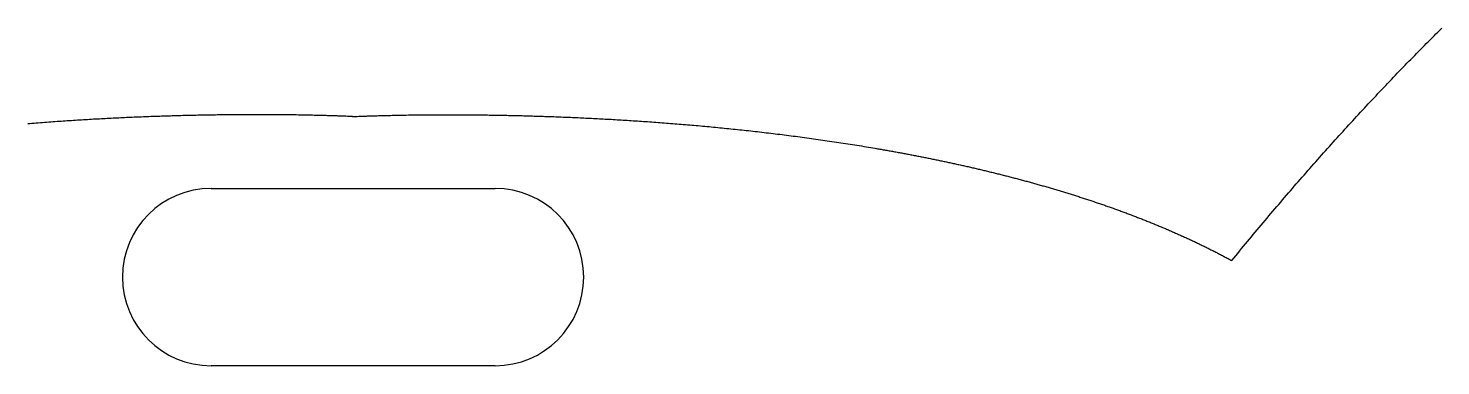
# Model space of a CAD drawing. Header units: millimetres. Extents: x 79 to 221, y -141 to -59.
# Drawn here: x 140.84 to 180.65, y -80 to -70.49 of the extents above; entities that cross this region are included whole.
import ezdxf

# ---------------------------------------------------------------- set-up
doc = ezdxf.new("R2010")
doc.units = ezdxf.units.MM
doc.layers.add('Edge.Cuts', color=254, linetype='CONTINUOUS', true_color=0xd0d2cd)

msp = doc.modelspace()

# ---------------------------------------------------------------- linework, layer by layer
at = {"layer": 'Edge.Cuts', "linetype": 'CONTINUOUS'}
for p, q in [((180.29912, -70.865455), (180.353458, -70.810858)), ((180.353458, -70.810858), (180.407784, -70.756387)), ((180.407784, -70.756387), (180.462098, -70.702041)), ((180.462098, -70.702041), (180.5164, -70.647819)), ((180.5164, -70.647819), (180.570689, -70.593723)), ((180.570689, -70.593723), (180.624967, -70.539752)), ((180.624967, -70.539752), (180.679232, -70.485906)), ((179.864, -71.306741), (179.91843, -71.251141)), ((179.91843, -71.251141), (179.972848, -71.195667)), ((179.972848, -71.195667), (180.027256, -71.140318)), ((180.027256, -71.140318), (180.081652, -71.085094)), ((180.081652, -71.085094), (180.136036, -71.029996)), ((180.136036, -71.029996), (180.190409, -70.975024)), ((180.190409, -70.975024), (180.244771, -70.920176)), ((180.244771, -70.920176), (180.29912, -70.865455)), ((179.482682, -71.699467), (179.537189, -71.642986)), ((179.537189, -71.642986), (179.591684, -71.58663)), ((179.591684, -71.58663), (179.646169, -71.530401)), ((179.646169, -71.530401), (179.700643, -71.474297)), ((179.700643, -71.474297), (179.755106, -71.418319)), ((179.755106, -71.418319), (179.809558, -71.362467)), ((179.809558, -71.362467), (179.864, -71.306741)), ((179.100846, -72.098375), (179.155425, -72.041009)), ((179.155425, -72.041009), (179.209994, -71.98377)), ((179.209994, -71.98377), (179.264552, -71.926656)), ((179.264552, -71.926656), (179.3191, -71.86967)), ((179.3191, -71.86967), (179.373638, -71.812809)), ((179.373638, -71.812809), (179.428165, -71.756075)), ((179.428165, -71.756075), (179.482682, -71.699467)), ((178.718519, -72.503486), (178.773166, -72.445232)), ((178.773166, -72.445232), (178.827804, -72.387106)), ((178.827804, -72.387106), (178.882432, -72.329106)), ((178.882432, -72.329106), (178.93705, -72.271233)), ((178.93705, -72.271233), (178.991659, -72.213487)), ((178.991659, -72.213487), (179.046257, -72.155868)), ((179.046257, -72.155868), (179.100846, -72.098375)), ((178.390438, -72.855677), (178.445141, -72.796661)), ((178.445141, -72.796661), (178.499835, -72.737771)), ((178.499835, -72.737771), (178.55452, -72.679009)), ((178.55452, -72.679009), (178.609196, -72.620374)), ((178.609196, -72.620374), (178.663862, -72.561867)), ((178.663862, -72.561867), (178.718519, -72.503486)), ((140.890304, -73.176098), (140.83068, -73.180905)), ((140.949826, -73.171348), (140.890304, -73.176098)), ((141.009245, -73.166654), (140.949826, -73.171348)), ((141.068561, -73.162016), (141.009245, -73.166654)), ((141.127771, -73.157433), (141.068561, -73.162016)), ((141.186877, -73.152905), (141.127771, -73.157433)), ((141.245875, -73.148432), (141.186877, -73.152905)), ((141.304766, -73.144013), (141.245875, -73.148432)), ((141.363548, -73.139649), (141.304766, -73.144013)), ((141.42222, -73.135339), (141.363548, -73.139649)), ((141.480781, -73.131082), (141.42222, -73.135339)), ((141.539231, -73.126879), (141.480781, -73.131082)), ((141.597567, -73.122729), (141.539231, -73.126879)), ((141.65579, -73.118631), (141.597567, -73.122729)), ((141.713898, -73.114586), (141.65579, -73.118631)), ((141.771891, -73.110593), (141.713898, -73.114586)), ((141.829766, -73.106653), (141.771891, -73.110593)), ((141.887524, -73.102763), (141.829766, -73.106653)), ((141.945162, -73.098925), (141.887524, -73.102763)), ((142.002681, -73.095138), (141.945162, -73.098925)), ((142.060079, -73.091402), (142.002681, -73.095138)), ((142.117355, -73.087716), (142.060079, -73.091402)), ((142.174508, -73.084081), (142.117355, -73.087716)), ((142.231537, -73.080495), (142.174508, -73.084081)), ((142.288441, -73.076958), (142.231537, -73.080495)), ((142.345219, -73.073471), (142.288441, -73.076958)), ((142.40187, -73.070033), (142.345219, -73.073471)), ((142.458393, -73.066644), (142.40187, -73.070033)), ((142.514787, -73.063303), (142.458393, -73.066644)), ((142.571051, -73.06001), (142.514787, -73.063303)), ((142.627184, -73.056765), (142.571051, -73.06001)), ((142.683185, -73.053567), (142.627184, -73.056765)), ((142.739053, -73.050417), (142.683185, -73.053567)), ((142.794787, -73.047313), (142.739053, -73.050417)), ((142.850386, -73.044256), (142.794787, -73.047313)), ((142.905848, -73.041245), (142.850386, -73.044256)), ((142.961174, -73.038281), (142.905848, -73.041245)), ((143.016361, -73.035362), (142.961174, -73.038281)), ((143.071409, -73.032488), (143.016361, -73.035362)), ((143.126318, -73.02966), (143.071409, -73.032488)), ((143.181085, -73.026877), (143.126318, -73.02966)), ((143.235709, -73.024138), (143.181085, -73.026877)), ((143.290191, -73.021443), (143.235709, -73.024138)), ((143.344528, -73.018792), (143.290191, -73.021443)), ((143.39872, -73.016185), (143.344528, -73.018792)), ((143.452766, -73.013622), (143.39872, -73.016185)), ((143.506665, -73.011101), (143.452766, -73.013622)), ((143.560415, -73.008624), (143.506665, -73.011101)), ((143.614017, -73.006188), (143.560415, -73.008624)), ((143.667468, -73.003795), (143.614017, -73.006188)), ((143.720767, -73.001444), (143.667468, -73.003795)), ((143.773914, -72.999135), (143.720767, -73.001444)), ((143.826908, -72.996867), (143.773914, -72.999135)), ((143.879748, -72.99464), (143.826908, -72.996867)), ((143.932432, -72.992453), (143.879748, -72.99464)), ((143.98496, -72.990308), (143.932432, -72.992453)), ((144.037331, -72.988202), (143.98496, -72.990308)), ((144.089543, -72.986136), (144.037331, -72.988202)), ((144.141596, -72.98411), (144.089543, -72.986136)), ((144.193488, -72.982123), (144.141596, -72.98411)), ((144.245219, -72.980175), (144.193488, -72.982123)), ((144.296788, -72.978265), (144.245219, -72.980175)), ((144.348193, -72.976394), (144.296788, -72.978265)), ((144.399434, -72.974562), (144.348193, -72.976394)), ((144.450509, -72.972767), (144.399434, -72.974562)), ((144.501418, -72.971009), (144.450509, -72.972767)), ((144.552159, -72.969289), (144.501418, -72.971009)), ((144.602731, -72.967605), (144.552159, -72.969289)), ((144.653135, -72.965959), (144.602731, -72.967605)), ((144.703367, -72.964348), (144.653135, -72.965959)), ((144.753428, -72.962774), (144.703367, -72.964348)), ((144.803317, -72.961235), (144.753428, -72.962774)), ((144.853032, -72.959732), (144.803317, -72.961235)), ((144.902572, -72.958264), (144.853032, -72.959732)), ((144.951937, -72.956831), (144.902572, -72.958264)), ((145.001125, -72.955433), (144.951937, -72.956831)), ((145.050136, -72.954069), (145.001125, -72.955433)), ((145.098968, -72.952739), (145.050136, -72.954069)), ((145.14762, -72.951442), (145.098968, -72.952739)), ((145.196092, -72.950179), (145.14762, -72.951442)), ((145.244382, -72.948949), (145.196092, -72.950179)), ((145.292489, -72.947752), (145.244382, -72.948949)), ((145.340412, -72.946587), (145.292489, -72.947752)), ((145.388151, -72.945455), (145.340412, -72.946587)), ((145.435704, -72.944354), (145.388151, -72.945455)), ((145.483071, -72.943286), (145.435704, -72.944354)), ((145.53025, -72.942248), (145.483071, -72.943286)), ((145.577239, -72.941242), (145.53025, -72.942248)), ((145.62404, -72.940266), (145.577239, -72.941242)), ((145.670649, -72.939321), (145.62404, -72.940266)), ((145.717066, -72.938406), (145.670649, -72.939321)), ((145.763291, -72.937521), (145.717066, -72.938406)), ((145.809322, -72.936666), (145.763291, -72.937521)), ((145.855158, -72.93584), (145.809322, -72.936666)), ((145.900798, -72.935042), (145.855158, -72.93584)), ((145.946242, -72.934274), (145.900798, -72.935042)), ((145.991487, -72.933534), (145.946242, -72.934274)), ((146.036534, -72.932822), (145.991487, -72.933534)), ((146.08138, -72.932138), (146.036534, -72.932822)), ((146.126026, -72.931482), (146.08138, -72.932138)), ((146.17047, -72.930852), (146.126026, -72.931482)), ((146.214711, -72.93025), (146.17047, -72.930852)), ((146.258748, -72.929674), (146.214711, -72.93025)), ((146.30258, -72.929125), (146.258748, -72.929674)), ((146.346206, -72.928602), (146.30258, -72.929125)), ((146.389625, -72.928105), (146.346206, -72.928602)), ((146.432836, -72.927633), (146.389625, -72.928105)), ((146.475838, -72.927186), (146.432836, -72.927633)), ((146.51863, -72.926764), (146.475838, -72.927186)), ((146.561211, -72.926367), (146.51863, -72.926764)), ((146.603579, -72.925994), (146.561211, -72.926367)), ((146.645735, -72.925645), (146.603579, -72.925994)), ((146.687677, -72.92532), (146.645735, -72.925645)), ((146.729404, -72.925018), (146.687677, -72.92532)), ((146.770914, -72.924739), (146.729404, -72.925018)), ((146.812208, -72.924484), (146.770914, -72.924739)), ((146.853283, -72.924251), (146.812208, -72.924484)), ((146.894139, -72.92404), (146.853283, -72.924251)), ((146.934775, -72.923851), (146.894139, -72.92404)), ((146.97519, -72.923683), (146.934775, -72.923851)), ((147.015382, -72.923537), (146.97519, -72.923683)), ((147.055352, -72.923413), (147.015382, -72.923537)), ((147.095097, -72.923309), (147.055352, -72.923413)), ((147.134617, -72.923225), (147.095097, -72.923309)), ((147.212977, -72.923118), (147.134617, -72.923225)), ((147.290425, -72.92309), (147.212977, -72.923118)), ((147.366951, -72.923138), (147.290425, -72.92309)), ((147.442548, -72.923259), (147.366951, -72.923138)), ((147.517207, -72.923453), (147.442548, -72.923259)), ((147.590921, -72.923715), (147.517207, -72.923453)), ((147.663682, -72.924044), (147.590921, -72.923715)), ((147.735481, -72.924437), (147.663682, -72.924044)), ((147.80631, -72.924892), (147.735481, -72.924437)), ((147.876162, -72.925407), (147.80631, -72.924892)), ((147.945027, -72.92598), (147.876162, -72.925407)), ((148.012899, -72.926607), (147.945027, -72.92598)), ((148.079768, -72.927287), (148.012899, -72.926607)), ((148.145627, -72.928017), (148.079768, -72.927287)), ((148.210468, -72.928796), (148.145627, -72.928017)), ((148.274282, -72.92962), (148.210468, -72.928796)), ((148.337062, -72.930487), (148.274282, -72.92962)), ((148.398799, -72.931395), (148.337062, -72.930487)), ((148.459485, -72.932342), (148.398799, -72.931395)), ((148.519112, -72.933325), (148.459485, -72.932342)), ((148.577673, -72.934341), (148.519112, -72.933325)), ((148.635158, -72.93539), (148.577673, -72.934341)), ((148.69156, -72.936467), (148.635158, -72.93539)), ((148.746871, -72.937572), (148.69156, -72.936467)), ((148.801083, -72.938701), (148.746871, -72.937572)), ((148.854187, -72.939852), (148.801083, -72.938701)), ((148.906176, -72.941022), (148.854187, -72.939852)), ((148.957041, -72.942211), (148.906176, -72.941022)), ((149.006774, -72.943414), (148.957041, -72.942211)), ((149.055367, -72.94463), (149.006774, -72.943414)), ((149.102812, -72.945856), (149.055367, -72.94463)), ((149.149101, -72.947091), (149.102812, -72.945856)), ((149.194226, -72.948331), (149.149101, -72.947091)), ((149.238179, -72.949575), (149.194226, -72.948331)), ((149.280952, -72.95082), (149.238179, -72.949575)), ((149.322535, -72.952063), (149.280952, -72.95082)), ((149.362923, -72.953302), (149.322535, -72.952063)), ((149.402105, -72.954536), (149.362923, -72.953302)), ((149.440075, -72.955761), (149.402105, -72.954536)), ((149.476824, -72.956976), (149.440075, -72.955761)), ((149.512344, -72.958177), (149.476824, -72.956976)), ((149.546627, -72.959363), (149.512344, -72.958177)), ((149.579665, -72.960532), (149.546627, -72.959363)), ((149.611449, -72.96168), (149.579665, -72.960532)), ((149.641972, -72.962805), (149.611449, -72.96168)), ((149.671225, -72.963906), (149.641972, -72.962805)), ((149.699201, -72.96498), (149.671225, -72.963906)), ((149.751288, -72.967037), (149.699201, -72.96498)), ((149.798167, -72.968957), (149.751288, -72.967037)), ((149.839773, -72.970721), (149.798167, -72.968957)), ((149.876042, -72.972311), (149.839773, -72.970721)), ((149.90691, -72.973708), (149.876042, -72.972311)), ((149.93231, -72.974893), (149.90691, -72.973708)), ((149.952178, -72.975848), (149.93231, -72.974893)), ((149.966451, -72.976552), (149.952178, -72.975848)), ((149.977946, -72.977139), (149.966451, -72.976552)), ((149.977946, -72.977139), (149.989441, -72.976552)), ((149.989441, -72.976552), (150.003714, -72.975848)), ((150.003714, -72.975848), (150.023582, -72.974893)), ((150.023582, -72.974893), (150.048982, -72.973708)), ((150.048982, -72.973708), (150.07985, -72.972311)), ((150.07985, -72.972311), (150.116119, -72.970721)), ((150.116119, -72.970721), (150.157725, -72.968957)), ((150.157725, -72.968957), (150.204604, -72.967037)), ((150.204604, -72.967037), (150.256691, -72.96498)), ((150.256691, -72.96498), (150.284667, -72.963906)), ((150.284667, -72.963906), (150.31392, -72.962805)), ((150.31392, -72.962805), (150.344443, -72.96168)), ((150.344443, -72.96168), (150.376227, -72.960532)), ((150.376227, -72.960532), (150.409265, -72.959363)), ((150.409265, -72.959363), (150.443548, -72.958177)), ((150.443548, -72.958177), (150.479068, -72.956976)), ((150.479068, -72.956976), (150.515817, -72.955761)), ((150.515817, -72.955761), (150.553787, -72.954536)), ((150.553787, -72.954536), (150.592969, -72.953302)), ((150.592969, -72.953302), (150.633357, -72.952063)), ((150.633357, -72.952063), (150.67494, -72.95082)), ((150.67494, -72.95082), (150.717713, -72.949575)), ((150.717713, -72.949575), (150.761666, -72.948331)), ((150.761666, -72.948331), (150.806791, -72.947091)), ((150.806791, -72.947091), (150.85308, -72.945856)), ((150.85308, -72.945856), (150.900525, -72.94463)), ((150.900525, -72.94463), (150.949118, -72.943414)), ((150.949118, -72.943414), (150.998851, -72.942211)), ((150.998851, -72.942211), (151.049716, -72.941022)), ((151.049716, -72.941022), (151.101705, -72.939852)), ((151.101705, -72.939852), (151.154809, -72.938701)), ((151.154809, -72.938701), (151.209021, -72.937572)), ((151.209021, -72.937572), (151.264332, -72.936467)), ((151.264332, -72.936467), (151.320734, -72.93539)), ((151.320734, -72.93539), (151.378219, -72.934341)), ((151.378219, -72.934341), (151.43678, -72.933325)), ((151.43678, -72.933325), (151.496407, -72.932342)), ((151.496407, -72.932342), (151.557093, -72.931395)), ((151.557093, -72.931395), (151.61883, -72.930487)), ((151.61883, -72.930487), (151.68161, -72.92962)), ((151.68161, -72.92962), (151.745424, -72.928796)), ((151.745424, -72.928796), (151.810265, -72.928017)), ((151.810265, -72.928017), (151.876124, -72.927287)), ((151.876124, -72.927287), (151.942993, -72.926607)), ((151.942993, -72.926607), (152.010865, -72.92598)), ((152.010865, -72.92598), (152.07973, -72.925407)), ((152.07973, -72.925407), (152.149582, -72.924892)), ((152.149582, -72.924892), (152.220411, -72.924437)), ((152.220411, -72.924437), (152.29221, -72.924044)), ((152.29221, -72.924044), (152.364971, -72.923715)), ((152.364971, -72.923715), (152.438685, -72.923453)), ((152.438685, -72.923453), (152.513344, -72.923259)), ((152.513344, -72.923259), (152.588941, -72.923138)), ((152.588941, -72.923138), (152.665467, -72.92309)), ((152.665467, -72.92309), (152.742915, -72.923118)), ((152.742915, -72.923118), (152.821275, -72.923225)), ((152.821275, -72.923225), (152.860795, -72.923309)), ((152.860795, -72.923309), (152.90054, -72.923413)), ((152.90054, -72.923413), (152.94051, -72.923537)), ((152.94051, -72.923537), (152.980702, -72.923683)), ((152.980702, -72.923683), (153.021117, -72.923851)), ((153.021117, -72.923851), (153.061753, -72.92404)), ((153.061753, -72.92404), (153.102609, -72.924251)), ((153.102609, -72.924251), (153.143684, -72.924484)), ((153.143684, -72.924484), (153.184978, -72.924739)), ((153.184978, -72.924739), (153.226488, -72.925018)), ((153.226488, -72.925018), (153.268215, -72.92532)), ((153.268215, -72.92532), (153.310157, -72.925645)), ((153.310157, -72.925645), (153.352313, -72.925994)), ((153.352313, -72.925994), (153.394681, -72.926367)), ((153.394681, -72.926367), (153.437262, -72.926764)), ((153.437262, -72.926764), (153.480054, -72.927186)), ((153.480054, -72.927186), (153.523056, -72.927633)), ((153.523056, -72.927633), (153.566267, -72.928105)), ((153.566267, -72.928105), (153.609686, -72.928602)), ((153.609686, -72.928602), (153.653312, -72.929125)), ((153.653312, -72.929125), (153.697144, -72.929674)), ((153.697144, -72.929674), (153.741181, -72.93025)), ((153.741181, -72.93025), (153.785422, -72.930852)), ((153.785422, -72.930852), (153.829866, -72.931482)), ((153.829866, -72.931482), (153.874512, -72.932138)), ((153.874512, -72.932138), (153.919358, -72.932822)), ((153.919358, -72.932822), (153.964405, -72.933534)), ((153.964405, -72.933534), (154.00965, -72.934274)), ((154.00965, -72.934274), (154.055094, -72.935042)), ((154.055094, -72.935042), (154.100734, -72.93584)), ((154.100734, -72.93584), (154.14657, -72.936666)), ((154.14657, -72.936666), (154.192601, -72.937521)), ((154.192601, -72.937521), (154.238826, -72.938406)), ((154.238826, -72.938406), (154.285243, -72.939321)), ((154.285243, -72.939321), (154.331852, -72.940266)), ((154.331852, -72.940266), (154.378653, -72.941242)), ((154.378653, -72.941242), (154.425642, -72.942248)), ((154.425642, -72.942248), (154.472821, -72.943286)), ((154.472821, -72.943286), (154.520188, -72.944354)), ((154.520188, -72.944354), (154.567741, -72.945455)), ((154.567741, -72.945455), (154.61548, -72.946587)), ((154.61548, -72.946587), (154.663403, -72.947752)), ((154.663403, -72.947752), (154.71151, -72.948949)), ((154.71151, -72.948949), (154.7598, -72.950179)), ((154.7598, -72.950179), (154.808272, -72.951442)), ((154.808272, -72.951442), (154.856924, -72.952739)), ((154.856924, -72.952739), (154.905756, -72.954069)), ((154.905756, -72.954069), (154.954767, -72.955433)), ((154.954767, -72.955433), (155.003955, -72.956831)), ((155.003955, -72.956831), (155.05332, -72.958264)), ((155.05332, -72.958264), (155.10286, -72.959732)), ((155.10286, -72.959732), (155.152575, -72.961235)), ((155.152575, -72.961235), (155.202464, -72.962774)), ((155.202464, -72.962774), (155.252525, -72.964348)), ((155.252525, -72.964348), (155.302757, -72.965959)), ((155.302757, -72.965959), (155.353161, -72.967605)), ((155.353161, -72.967605), (155.403733, -72.969289)), ((155.403733, -72.969289), (155.454474, -72.971009)), ((155.454474, -72.971009), (155.505383, -72.972767)), ((155.505383, -72.972767), (155.556458, -72.974562)), ((155.556458, -72.974562), (155.607699, -72.976394)), ((155.607699, -72.976394), (155.659104, -72.978265)), ((155.659104, -72.978265), (155.710673, -72.980175)), ((155.710673, -72.980175), (155.762404, -72.982123)), ((155.762404, -72.982123), (155.814296, -72.98411)), ((155.814296, -72.98411), (155.866349, -72.986136)), ((155.866349, -72.986136), (155.918561, -72.988202)), ((155.918561, -72.988202), (155.970932, -72.990308)), ((155.970932, -72.990308), (156.02346, -72.992453)), ((156.02346, -72.992453), (156.076144, -72.99464)), ((156.076144, -72.99464), (156.128984, -72.996867)), ((156.128984, -72.996867), (156.181978, -72.999135)), ((156.181978, -72.999135), (156.235125, -73.001444)), ((156.235125, -73.001444), (156.288424, -73.003795)), ((156.288424, -73.003795), (156.341875, -73.006188)), ((156.341875, -73.006188), (156.395477, -73.008624)), ((156.395477, -73.008624), (156.449227, -73.011101)), ((156.449227, -73.011101), (156.503126, -73.013622)), ((156.503126, -73.013622), (156.557172, -73.016185)), ((156.557172, -73.016185), (156.611364, -73.018792)), ((156.611364, -73.018792), (156.665701, -73.021443)), ((156.665701, -73.021443), (156.720183, -73.024138)), ((156.720183, -73.024138), (156.774807, -73.026877)), ((156.774807, -73.026877), (156.829574, -73.02966)), ((156.829574, -73.02966), (156.884483, -73.032488)), ((156.884483, -73.032488), (156.939531, -73.035362)), ((156.939531, -73.035362), (156.994718, -73.038281)), ((156.994718, -73.038281), (157.050044, -73.041245)), ((157.050044, -73.041245), (157.105506, -73.044256)), ((157.105506, -73.044256), (157.161105, -73.047313)), ((157.161105, -73.047313), (157.216839, -73.050417)), ((157.216839, -73.050417), (157.272707, -73.053567)), ((157.272707, -73.053567), (157.328708, -73.056765)), ((157.328708, -73.056765), (157.384841, -73.06001)), ((157.384841, -73.06001), (157.441105, -73.063303)), ((157.441105, -73.063303), (157.497499, -73.066644)), ((157.497499, -73.066644), (157.554022, -73.070033)), ((157.554022, -73.070033), (157.610673, -73.073471)), ((157.610673, -73.073471), (157.667451, -73.076958)), ((157.667451, -73.076958), (157.724355, -73.080495)), ((157.724355, -73.080495), (157.781384, -73.084081)), ((157.781384, -73.084081), (157.838537, -73.087716)), ((157.838537, -73.087716), (157.895813, -73.091402)), ((157.895813, -73.091402), (157.953211, -73.095138)), ((157.953211, -73.095138), (158.01073, -73.098925)), ((158.01073, -73.098925), (158.068368, -73.102763)), ((158.068368, -73.102763), (158.126126, -73.106653)), ((158.126126, -73.106653), (158.184001, -73.110593)), ((158.184001, -73.110593), (158.241994, -73.114586)), ((158.241994, -73.114586), (158.300102, -73.118631)), ((158.300102, -73.118631), (158.358325, -73.122729)), ((158.358325, -73.122729), (158.416661, -73.126879)), ((158.416661, -73.126879), (158.475111, -73.131082)), ((158.475111, -73.131082), (158.533672, -73.135339)), ((158.533672, -73.135339), (158.592344, -73.139649)), ((158.592344, -73.139649), (158.651126, -73.144013)), ((158.651126, -73.144013), (158.710017, -73.148432)), ((158.710017, -73.148432), (158.769015, -73.152905)), ((158.769015, -73.152905), (158.828121, -73.157433)), ((158.828121, -73.157433), (158.887331, -73.162016)), ((158.887331, -73.162016), (158.946647, -73.166654)), ((158.946647, -73.166654), (159.006066, -73.171348)), ((159.006066, -73.171348), (159.065588, -73.176098)), ((159.065588, -73.176098), (159.125212, -73.180905)), ((159.125212, -73.180905), (159.184936, -73.185768)), ((159.184936, -73.185768), (159.24476, -73.190688)), ((159.24476, -73.190688), (159.304683, -73.195665)), ((159.304683, -73.195665), (159.364703, -73.200699)), ((159.364703, -73.200699), (159.42482, -73.205791)), ((159.42482, -73.205791), (159.485032, -73.210942)), ((159.485032, -73.210942), (159.545339, -73.21615)), ((159.545339, -73.21615), (159.605739, -73.221418)), ((159.605739, -73.221418), (159.666232, -73.226744)), ((159.666232, -73.226744), (159.726817, -73.23213)), ((159.726817, -73.23213), (159.787492, -73.237575)), ((159.787492, -73.237575), (159.848257, -73.243079)), ((159.848257, -73.243079), (159.90911, -73.248644)), ((178.007268, -73.272366), (178.062033, -73.212456)), ((178.062033, -73.212456), (178.116789, -73.152673)), ((178.116789, -73.152673), (178.171537, -73.093019)), ((178.171537, -73.093019), (178.226275, -73.033492)), ((178.226275, -73.033492), (178.281005, -72.974093)), ((178.281005, -72.974093), (178.335726, -72.914821)), ((178.335726, -72.914821), (178.390438, -72.855677)), ((159.90911, -73.248644), (159.970051, -73.25427)), ((159.970051, -73.25427), (160.031078, -73.259956)), ((160.031078, -73.259956), (160.09219, -73.265703)), ((160.09219, -73.265703), (160.153387, -73.271511)), ((160.153387, -73.271511), (160.214668, -73.277381)), ((160.214668, -73.277381), (160.276031, -73.283313)), ((160.276031, -73.283313), (160.337475, -73.289307)), ((160.337475, -73.289307), (160.399, -73.295363)), ((160.399, -73.295363), (160.460604, -73.301482)), ((160.460604, -73.301482), (160.522287, -73.307664)), ((160.522287, -73.307664), (160.584046, -73.31391)), ((160.584046, -73.31391), (160.645883, -73.320219)), ((160.645883, -73.320219), (160.707794, -73.326592)), ((160.707794, -73.326592), (160.76978, -73.333029)), ((160.76978, -73.333029), (160.831839, -73.339531)), ((160.831839, -73.339531), (160.893971, -73.346098)), ((160.893971, -73.346098), (160.956174, -73.352729)), ((160.956174, -73.352729), (161.018447, -73.359426)), ((161.018447, -73.359426), (161.080789, -73.366189)), ((161.080789, -73.366189), (161.1432, -73.373018)), ((161.1432, -73.373018), (161.205677, -73.379913)), ((161.205677, -73.379913), (161.268221, -73.386874)), ((161.268221, -73.386874), (161.330831, -73.393903)), ((161.330831, -73.393903), (161.393504, -73.400999)), ((161.393504, -73.400999), (161.456241, -73.408162)), ((161.456241, -73.408162), (161.519039, -73.415392)), ((161.519039, -73.415392), (161.581899, -73.422691)), ((161.581899, -73.422691), (161.64482, -73.430058)), ((161.64482, -73.430058), (161.707799, -73.437494)), ((161.707799, -73.437494), (161.770836, -73.444999)), ((161.770836, -73.444999), (161.833931, -73.452573)), ((161.833931, -73.452573), (161.897081, -73.460216)), ((161.897081, -73.460216), (161.960287, -73.467929)), ((161.960287, -73.467929), (162.023547, -73.475712)), ((162.023547, -73.475712), (162.086859, -73.483566)), ((162.086859, -73.483566), (162.150224, -73.49149)), ((162.150224, -73.49149), (162.21364, -73.499485)), ((162.21364, -73.499485), (162.277106, -73.507552)), ((162.277106, -73.507552), (162.340621, -73.51569)), ((162.340621, -73.51569), (162.404184, -73.5239)), ((162.404184, -73.5239), (162.467794, -73.532182)), ((162.467794, -73.532182), (162.53145, -73.540536)), ((162.53145, -73.540536), (162.59515, -73.548964)), ((162.59515, -73.548964), (162.658895, -73.557464)), ((162.658895, -73.557464), (162.722683, -73.566037)), ((162.722683, -73.566037), (162.786513, -73.574685)), ((162.786513, -73.574685), (162.850383, -73.583406)), ((162.850383, -73.583406), (162.914293, -73.592201)), ((162.914293, -73.592201), (162.978243, -73.601071)), ((162.978243, -73.601071), (163.04223, -73.610015)), ((163.04223, -73.610015), (163.106254, -73.619035)), ((163.106254, -73.619035), (163.170314, -73.62813)), ((163.170314, -73.62813), (163.234409, -73.6373)), ((163.234409, -73.6373), (163.298537, -73.646547)), ((177.623682, -73.695319), (177.678504, -73.634513)), ((177.678504, -73.634513), (177.733319, -73.573835)), ((177.733319, -73.573835), (177.788125, -73.513285)), ((177.788125, -73.513285), (177.842924, -73.452863)), ((177.842924, -73.452863), (177.897714, -73.392569)), ((177.897714, -73.392569), (177.952495, -73.332403)), ((177.952495, -73.332403), (178.007268, -73.272366)), ((163.298537, -73.646547), (163.362698, -73.65587)), ((163.362698, -73.65587), (163.426891, -73.665269)), ((163.426891, -73.665269), (163.491115, -73.674745)), ((163.491115, -73.674745), (163.555369, -73.684298)), ((163.555369, -73.684298), (163.619651, -73.693929)), ((163.619651, -73.693929), (163.683962, -73.703638)), ((163.683962, -73.703638), (163.748298, -73.713424)), ((163.748298, -73.713424), (163.812661, -73.723289)), ((163.812661, -73.723289), (163.877048, -73.733232)), ((163.877048, -73.733232), (163.941459, -73.743254)), ((163.941459, -73.743254), (164.005893, -73.753356)), ((164.005893, -73.753356), (164.070348, -73.763537)), ((164.070348, -73.763537), (164.134824, -73.773797)), ((164.134824, -73.773797), (164.19932, -73.784138)), ((164.19932, -73.784138), (164.263834, -73.794559)), ((164.263834, -73.794559), (164.328366, -73.805061)), ((164.328366, -73.805061), (164.392915, -73.815643)), ((164.392915, -73.815643), (164.457479, -73.826307)), ((164.457479, -73.826307), (164.522057, -73.837053)), ((164.522057, -73.837053), (164.58665, -73.84788)), ((164.58665, -73.84788), (164.651254, -73.858789)), ((164.651254, -73.858789), (164.715871, -73.869781)), ((164.715871, -73.869781), (164.748183, -73.875308)), ((164.748183, -73.875308), (164.780497, -73.880856)), ((164.780497, -73.880856), (164.812814, -73.886424)), ((164.812814, -73.886424), (164.845134, -73.892013)), ((164.845134, -73.892013), (164.877455, -73.897623)), ((164.877455, -73.897623), (164.909779, -73.903254)), ((164.909779, -73.903254), (164.942104, -73.908905)), ((164.942104, -73.908905), (164.974431, -73.914578)), ((164.974431, -73.914578), (165.00676, -73.920272)), ((165.00676, -73.920272), (165.03909, -73.925986)), ((165.03909, -73.925986), (165.071421, -73.931722)), ((165.071421, -73.931722), (165.103754, -73.937479)), ((165.103754, -73.937479), (165.136088, -73.943257)), ((165.136088, -73.943257), (165.168423, -73.949056)), ((165.168423, -73.949056), (165.200758, -73.954876)), ((165.200758, -73.954876), (165.233095, -73.960717)), ((165.233095, -73.960717), (165.265432, -73.96658)), ((165.265432, -73.96658), (165.297769, -73.972464)), ((165.297769, -73.972464), (165.330107, -73.978369)), ((165.330107, -73.978369), (165.362445, -73.984296)), ((165.362445, -73.984296), (165.394784, -73.990244)), ((165.394784, -73.990244), (165.427122, -73.996213)), ((165.427122, -73.996213), (165.45946, -74.002204)), ((165.45946, -74.002204), (165.491798, -74.008217)), ((165.491798, -74.008217), (165.524135, -74.014251)), ((165.524135, -74.014251), (165.556472, -74.020307)), ((165.556472, -74.020307), (165.588808, -74.026384)), ((165.588808, -74.026384), (165.621143, -74.032483)), ((165.621143, -74.032483), (165.653478, -74.038604)), ((165.653478, -74.038604), (165.685811, -74.044746)), ((177.29458, -74.062855), (177.34945, -74.001278)), ((177.34945, -74.001278), (177.404312, -73.939829)), ((177.404312, -73.939829), (177.459166, -73.878509)), ((177.459166, -73.878509), (177.514012, -73.817317)), ((177.514012, -73.817317), (177.568851, -73.756254)), ((177.568851, -73.756254), (177.623682, -73.695319)), ((165.685811, -74.044746), (165.718143, -74.05091)), ((165.718143, -74.05091), (165.750474, -74.057096)), ((165.750474, -74.057096), (165.782804, -74.063304)), ((165.782804, -74.063304), (165.815132, -74.069534)), ((165.815132, -74.069534), (165.847458, -74.075786)), ((165.847458, -74.075786), (165.879783, -74.082059)), ((165.879783, -74.082059), (165.912105, -74.088355)), ((165.912105, -74.088355), (165.944426, -74.094672)), ((165.944426, -74.094672), (165.976744, -74.101012)), ((165.976744, -74.101012), (166.00906, -74.107374)), ((166.00906, -74.107374), (166.041374, -74.113758)), ((166.041374, -74.113758), (166.073685, -74.120164)), ((166.073685, -74.120164), (166.105993, -74.126593)), ((166.105993, -74.126593), (166.138299, -74.133043)), ((166.138299, -74.133043), (166.170601, -74.139516)), ((166.170601, -74.139516), (166.202901, -74.146011)), ((166.202901, -74.146011), (166.235197, -74.152529)), ((166.235197, -74.152529), (166.26749, -74.159069)), ((166.26749, -74.159069), (166.29978, -74.165631)), ((166.29978, -74.165631), (166.332066, -74.172216)), ((166.332066, -74.172216), (166.364348, -74.178824)), ((166.364348, -74.178824), (166.396627, -74.185454)), ((166.396627, -74.185454), (166.428901, -74.192106)), ((166.428901, -74.192106), (166.461172, -74.198781)), ((166.461172, -74.198781), (166.493438, -74.205479)), ((166.493438, -74.205479), (166.5257, -74.2122)), ((166.5257, -74.2122), (166.557958, -74.218943)), ((166.557958, -74.218943), (166.59021, -74.225709)), ((166.59021, -74.225709), (166.622459, -74.232498)), ((166.622459, -74.232498), (166.654702, -74.239309)), ((166.654702, -74.239309), (166.68694, -74.246144)), ((166.68694, -74.246144), (166.719174, -74.253001)), ((166.719174, -74.253001), (166.751402, -74.259882)), ((166.751402, -74.259882), (166.783624, -74.266785)), ((166.783624, -74.266785), (166.815842, -74.273711)), ((166.815842, -74.273711), (166.848053, -74.280661)), ((166.848053, -74.280661), (166.880259, -74.287633)), ((166.880259, -74.287633), (166.912459, -74.294629)), ((166.912459, -74.294629), (166.944654, -74.301648)), ((166.944654, -74.301648), (166.976842, -74.30869)), ((166.976842, -74.30869), (167.009023, -74.315755)), ((167.009023, -74.315755), (167.041199, -74.322844)), ((167.041199, -74.322844), (167.073368, -74.329956)), ((167.073368, -74.329956), (167.10553, -74.337091)), ((167.10553, -74.337091), (167.137686, -74.34425)), ((167.137686, -74.34425), (167.169835, -74.351432)), ((167.169835, -74.351432), (167.201976, -74.358637)), ((167.201976, -74.358637), (167.234111, -74.365866)), ((167.234111, -74.365866), (167.266238, -74.373119)), ((167.266238, -74.373119), (167.298358, -74.380395)), ((167.298358, -74.380395), (167.330471, -74.387695)), ((167.330471, -74.387695), (167.362576, -74.395018)), ((167.362576, -74.395018), (167.394673, -74.402365)), ((167.394673, -74.402365), (167.426762, -74.409736)), ((167.426762, -74.409736), (167.458844, -74.417131)), ((167.458844, -74.417131), (167.490917, -74.424549)), ((167.490917, -74.424549), (167.522982, -74.431991)), ((167.522982, -74.431991), (167.555038, -74.439457)), ((167.555038, -74.439457), (167.587086, -74.446947)), ((176.910286, -74.497505), (176.965207, -74.435025)), ((176.965207, -74.435025), (177.020121, -74.372674)), ((177.020121, -74.372674), (177.075027, -74.310453)), ((177.075027, -74.310453), (177.129927, -74.24836)), ((177.129927, -74.24836), (177.184819, -74.186396)), ((177.184819, -74.186396), (177.239703, -74.124561)), ((177.239703, -74.124561), (177.29458, -74.062855)), ((167.587086, -74.446947), (167.619125, -74.454461)), ((167.619125, -74.454461), (167.651156, -74.461999)), ((167.651156, -74.461999), (167.683178, -74.469561)), ((167.683178, -74.469561), (167.715191, -74.477147)), ((167.715191, -74.477147), (167.747194, -74.484757)), ((167.747194, -74.484757), (167.779188, -74.492391)), ((167.779188, -74.492391), (167.811173, -74.500049)), ((167.811173, -74.500049), (167.843149, -74.507731)), ((167.843149, -74.507731), (167.875114, -74.515438)), ((167.875114, -74.515438), (167.90707, -74.523169)), ((167.90707, -74.523169), (167.939016, -74.530924)), ((167.939016, -74.530924), (167.970953, -74.538704)), ((167.970953, -74.538704), (168.002878, -74.546508)), ((168.002878, -74.546508), (168.034794, -74.554337)), ((168.034794, -74.554337), (168.066699, -74.562189)), ((168.066699, -74.562189), (168.098594, -74.570067)), ((168.098594, -74.570067), (168.130478, -74.577969)), ((168.130478, -74.577969), (168.162351, -74.585895)), ((168.162351, -74.585895), (168.194213, -74.593846)), ((168.194213, -74.593846), (168.226065, -74.601822)), ((168.226065, -74.601822), (168.257905, -74.609822)), ((168.257905, -74.609822), (168.289734, -74.617847)), ((168.289734, -74.617847), (168.321551, -74.625897)), ((168.321551, -74.625897), (168.353357, -74.633972)), ((168.353357, -74.633972), (168.385151, -74.642071)), ((168.385151, -74.642071), (168.416933, -74.650196)), ((168.416933, -74.650196), (168.448704, -74.658345)), ((168.448704, -74.658345), (168.480462, -74.666519)), ((168.480462, -74.666519), (168.512208, -74.674718)), ((168.512208, -74.674718), (168.543942, -74.682942)), ((168.543942, -74.682942), (168.575664, -74.691191)), ((168.575664, -74.691191), (168.607373, -74.699465)), ((168.607373, -74.699465), (168.639069, -74.707765)), ((168.639069, -74.707765), (168.670752, -74.716089)), ((168.670752, -74.716089), (168.702423, -74.724439)), ((168.702423, -74.724439), (168.73408, -74.732814)), ((168.73408, -74.732814), (168.765724, -74.741214)), ((168.765724, -74.741214), (168.797355, -74.749639)), ((168.797355, -74.749639), (168.828973, -74.75809)), ((168.828973, -74.75809), (168.860577, -74.766566)), ((168.860577, -74.766566), (168.892167, -74.775068)), ((168.892167, -74.775068), (168.923743, -74.783595)), ((168.923743, -74.783595), (168.955305, -74.792147)), ((168.955305, -74.792147), (168.986854, -74.800725)), ((168.986854, -74.800725), (169.018388, -74.809329)), ((169.018388, -74.809329), (169.049908, -74.817958)), ((169.049908, -74.817958), (169.081413, -74.826613)), ((169.081413, -74.826613), (169.112904, -74.835293)), ((169.112904, -74.835293), (169.14438, -74.843999)), ((176.580614, -74.8751), (176.635577, -74.811844)), ((176.635577, -74.811844), (176.690532, -74.748718)), ((176.690532, -74.748718), (176.745481, -74.68572)), ((176.745481, -74.68572), (176.800423, -74.622853)), ((176.800423, -74.622853), (176.855358, -74.560114)), ((176.855358, -74.560114), (176.910286, -74.497505)), ((146, -75), (154, -75)), ((169.14438, -74.843999), (169.175841, -74.852731)), ((169.175841, -74.852731), (169.207287, -74.861489)), ((169.207287, -74.861489), (169.238718, -74.870272)), ((169.238718, -74.870272), (169.270134, -74.879081)), ((169.270134, -74.879081), (169.301535, -74.887916)), ((169.301535, -74.887916), (169.33292, -74.896778)), ((169.33292, -74.896778), (169.36429, -74.905665)), ((169.36429, -74.905665), (169.395643, -74.914578)), ((169.395643, -74.914578), (169.426981, -74.923517)), ((169.426981, -74.923517), (169.458303, -74.932482)), ((169.458303, -74.932482), (169.489609, -74.941473)), ((169.489609, -74.941473), (169.520899, -74.95049)), ((169.520899, -74.95049), (169.552172, -74.959534)), ((169.552172, -74.959534), (169.583429, -74.968604)), ((169.583429, -74.968604), (169.614669, -74.9777)), ((169.614669, -74.9777), (169.645892, -74.986822)), ((169.645892, -74.986822), (169.677099, -74.995971)), ((169.677099, -74.995971), (169.708289, -75.005146)), ((169.708289, -75.005146), (169.739461, -75.014347)), ((169.739461, -75.014347), (169.770616, -75.023575)), ((169.770616, -75.023575), (169.801754, -75.032829)), ((169.801754, -75.032829), (169.832875, -75.04211)), ((169.832875, -75.04211), (169.863977, -75.051417)), ((169.863977, -75.051417), (169.895062, -75.060751)), ((169.895062, -75.060751), (169.926129, -75.070112)), ((169.926129, -75.070112), (169.957179, -75.079499)), ((169.957179, -75.079499), (169.988209, -75.088913)), ((169.988209, -75.088913), (170.019222, -75.098353)), ((170.019222, -75.098353), (170.050217, -75.107821)), ((170.050217, -75.107821), (170.081192, -75.117315)), ((170.081192, -75.117315), (170.11215, -75.126836)), ((170.11215, -75.126836), (170.143088, -75.136384)), ((170.143088, -75.136384), (170.174008, -75.145959)), ((170.174008, -75.145959), (170.204908, -75.15556)), ((170.204908, -75.15556), (170.23579, -75.165189)), ((170.23579, -75.165189), (170.266652, -75.174845)), ((170.266652, -75.174845), (170.297494, -75.184528)), ((170.297494, -75.184528), (170.328318, -75.194238)), ((170.328318, -75.194238), (170.359121, -75.203975)), ((170.359121, -75.203975), (170.389905, -75.213739)), ((170.389905, -75.213739), (170.420669, -75.22353)), ((170.420669, -75.22353), (170.451413, -75.233349)), ((170.451413, -75.233349), (170.482136, -75.243195)), ((176.250704, -75.257362), (176.305705, -75.193327)), ((176.305705, -75.193327), (176.360699, -75.129422)), ((176.360699, -75.129422), (176.415688, -75.065647)), ((176.415688, -75.065647), (176.47067, -75.002002)), ((176.47067, -75.002002), (176.525645, -74.938486)), ((176.525645, -74.938486), (176.580614, -74.8751)), ((170.482136, -75.243195), (170.51284, -75.253068)), ((170.51284, -75.253068), (170.543523, -75.262968)), ((170.543523, -75.262968), (170.574185, -75.272896)), ((170.574185, -75.272896), (170.604827, -75.282852)), ((170.604827, -75.282852), (170.635448, -75.292835)), ((170.635448, -75.292835), (170.666048, -75.302845)), ((170.666048, -75.302845), (170.696627, -75.312883)), ((170.696627, -75.312883), (170.727185, -75.322948)), ((170.727185, -75.322948), (170.757722, -75.333041)), ((170.757722, -75.333041), (170.788237, -75.343162)), ((170.788237, -75.343162), (170.818731, -75.35331)), ((170.818731, -75.35331), (170.849203, -75.363487)), ((170.849203, -75.363487), (170.879653, -75.37369)), ((170.879653, -75.37369), (170.910081, -75.383922)), ((170.910081, -75.383922), (170.940488, -75.394182)), ((170.940488, -75.394182), (170.970872, -75.404469)), ((170.970872, -75.404469), (171.001233, -75.414784)), ((171.001233, -75.414784), (171.031573, -75.425127)), ((171.031573, -75.425127), (171.061889, -75.435498)), ((171.061889, -75.435498), (171.092183, -75.445898)), ((171.092183, -75.445898), (171.122455, -75.456325)), ((171.122455, -75.456325), (171.152703, -75.46678)), ((171.152703, -75.46678), (171.182928, -75.477264)), ((171.182928, -75.477264), (171.21313, -75.487775)), ((171.21313, -75.487775), (171.243309, -75.498315)), ((171.243309, -75.498315), (171.273464, -75.508883)), ((171.273464, -75.508883), (171.303596, -75.519479)), ((171.303596, -75.519479), (171.333704, -75.530104)), ((171.333704, -75.530104), (171.363788, -75.540757)), ((171.363788, -75.540757), (171.393848, -75.551438)), ((171.393848, -75.551438), (171.423884, -75.562148)), ((171.423884, -75.562148), (171.453896, -75.572886)), ((171.453896, -75.572886), (171.483884, -75.583652)), ((171.483884, -75.583652), (171.513847, -75.594447)), ((171.513847, -75.594447), (171.543785, -75.605271)), ((171.543785, -75.605271), (171.573699, -75.616124)), ((171.573699, -75.616124), (171.603588, -75.627004)), ((171.603588, -75.627004), (171.633452, -75.637914)), ((175.920569, -75.644304), (175.975606, -75.579488)), ((175.975606, -75.579488), (176.030638, -75.514802)), ((176.030638, -75.514802), (176.085663, -75.450247)), ((176.085663, -75.450247), (176.140683, -75.385822)), ((176.140683, -75.385822), (176.195696, -75.321527)), ((176.195696, -75.321527), (176.250704, -75.257362)), ((171.633452, -75.637914), (171.663291, -75.648852)), ((171.663291, -75.648852), (171.693105, -75.659819)), ((171.693105, -75.659819), (171.722893, -75.670815)), ((171.722893, -75.670815), (171.752656, -75.68184)), ((171.752656, -75.68184), (171.782394, -75.692894)), ((171.782394, -75.692894), (171.812105, -75.703976)), ((171.812105, -75.703976), (171.841791, -75.715087)), ((171.841791, -75.715087), (171.871451, -75.726228)), ((171.871451, -75.726228), (171.901084, -75.737397)), ((171.901084, -75.737397), (171.930692, -75.748595)), ((171.930692, -75.748595), (171.960273, -75.759823)), ((171.960273, -75.759823), (171.989828, -75.771079)), ((171.989828, -75.771079), (172.019356, -75.782365)), ((172.019356, -75.782365), (172.048857, -75.79368)), ((172.048857, -75.79368), (172.078331, -75.805024)), ((172.078331, -75.805024), (172.107779, -75.816397)), ((172.107779, -75.816397), (172.137199, -75.8278)), ((172.137199, -75.8278), (172.166592, -75.839232)), ((172.166592, -75.839232), (172.195958, -75.850693)), ((172.195958, -75.850693), (172.225296, -75.862184)), ((172.225296, -75.862184), (172.254606, -75.873704)), ((172.254606, -75.873704), (172.283889, -75.885254)), ((172.283889, -75.885254), (172.313144, -75.896833)), ((172.313144, -75.896833), (172.342371, -75.908442)), ((172.342371, -75.908442), (172.37157, -75.92008)), ((172.37157, -75.92008), (172.40074, -75.931748)), ((172.40074, -75.931748), (172.429882, -75.943445)), ((172.429882, -75.943445), (172.458996, -75.955173)), ((172.458996, -75.955173), (172.488081, -75.96693)), ((172.488081, -75.96693), (172.517137, -75.978717)), ((172.517137, -75.978717), (172.546165, -75.990533)), ((172.546165, -75.990533), (172.575163, -76.00238)), ((172.575163, -76.00238), (172.604132, -76.014256)), ((172.604132, -76.014256), (172.633072, -76.026162)), ((172.633072, -76.026162), (172.661983, -76.038098)), ((175.590224, -76.035943), (175.645296, -75.970343)), ((175.645296, -75.970343), (175.700362, -75.904874)), ((175.700362, -75.904874), (175.755422, -75.839536)), ((175.755422, -75.839536), (175.810477, -75.774328)), ((175.810477, -75.774328), (175.865526, -75.709251)), ((175.865526, -75.709251), (175.920569, -75.644304)), ((172.661983, -76.038098), (172.690864, -76.050065)), ((172.690864, -76.050065), (172.719715, -76.062061)), ((172.719715, -76.062061), (172.748536, -76.074087)), ((172.748536, -76.074087), (172.777328, -76.086143)), ((172.777328, -76.086143), (172.80609, -76.09823)), ((172.80609, -76.09823), (172.834821, -76.110347)), ((172.834821, -76.110347), (172.863523, -76.122494)), ((172.863523, -76.122494), (172.892193, -76.134671)), ((172.892193, -76.134671), (172.920834, -76.146878)), ((172.920834, -76.146878), (172.949443, -76.159116)), ((172.949443, -76.159116), (172.978022, -76.171384)), ((172.978022, -76.171384), (173.00657, -76.183683)), ((173.00657, -76.183683), (173.035087, -76.196012)), ((173.035087, -76.196012), (173.063573, -76.208371)), ((173.063573, -76.208371), (173.092027, -76.220761)), ((173.092027, -76.220761), (173.12045, -76.233181)), ((173.12045, -76.233181), (173.148841, -76.245632)), ((173.148841, -76.245632), (173.177201, -76.258114)), ((173.177201, -76.258114), (173.205529, -76.270626)), ((173.205529, -76.270626), (173.233825, -76.283169)), ((173.233825, -76.283169), (173.262089, -76.295743)), ((173.262089, -76.295743), (173.290321, -76.308348)), ((173.290321, -76.308348), (173.31852, -76.320983)), ((173.31852, -76.320983), (173.346688, -76.333649)), ((173.346688, -76.333649), (173.374822, -76.346346)), ((173.374822, -76.346346), (173.402924, -76.359074)), ((173.402924, -76.359074), (173.430993, -76.371833)), ((173.430993, -76.371833), (173.459029, -76.384623)), ((173.459029, -76.384623), (173.487032, -76.397443)), ((173.487032, -76.397443), (173.515002, -76.410295)), ((173.515002, -76.410295), (173.542938, -76.423178)), ((173.542938, -76.423178), (173.570841, -76.436092)), ((175.259685, -76.432293), (175.314788, -76.365907)), ((175.314788, -76.365907), (175.369886, -76.299652)), ((175.369886, -76.299652), (175.424978, -76.233528)), ((175.424978, -76.233528), (175.480066, -76.167536)), ((175.480066, -76.167536), (175.535148, -76.101674)), ((175.535148, -76.101674), (175.590224, -76.035943)), ((173.570841, -76.436092), (173.598711, -76.449038)), ((173.598711, -76.449038), (173.626547, -76.462014)), ((173.626547, -76.462014), (173.654348, -76.475022)), ((173.654348, -76.475022), (173.682116, -76.488061)), ((173.682116, -76.488061), (173.70985, -76.501131)), ((173.70985, -76.501131), (173.73755, -76.514233)), ((173.73755, -76.514233), (173.765215, -76.527366)), ((173.765215, -76.527366), (173.792846, -76.54053)), ((173.792846, -76.54053), (173.820443, -76.553726)), ((173.820443, -76.553726), (173.848004, -76.566954)), ((173.848004, -76.566954), (173.875531, -76.580213)), ((173.875531, -76.580213), (173.903023, -76.593503)), ((173.903023, -76.593503), (173.93048, -76.606825)), ((173.93048, -76.606825), (173.957901, -76.620179)), ((173.957901, -76.620179), (173.985287, -76.633564)), ((173.985287, -76.633564), (174.012638, -76.646982)), ((174.012638, -76.646982), (174.039953, -76.66043)), ((174.039953, -76.66043), (174.067232, -76.673911)), ((174.067232, -76.673911), (174.094476, -76.687424)), ((174.094476, -76.687424), (174.121684, -76.700968)), ((174.121684, -76.700968), (174.148855, -76.714544)), ((174.148855, -76.714544), (174.17599, -76.728153)), ((174.17599, -76.728153), (174.203089, -76.741793)), ((174.203089, -76.741793), (174.230151, -76.755465)), ((174.230151, -76.755465), (174.257177, -76.769169)), ((174.257177, -76.769169), (174.284166, -76.782905)), ((174.284166, -76.782905), (174.311118, -76.796674)), ((174.311118, -76.796674), (174.338033, -76.810475)), ((174.338033, -76.810475), (174.364912, -76.824307)), ((174.364912, -76.824307), (174.391752, -76.838172)), ((174.928965, -76.833371), (174.984097, -76.766196)), ((174.984097, -76.766196), (175.039224, -76.699152)), ((175.039224, -76.699152), (175.094347, -76.63224)), ((175.094347, -76.63224), (175.149465, -76.56546)), ((175.149465, -76.56546), (175.204577, -76.498811)), ((175.204577, -76.498811), (175.259685, -76.432293)), ((174.391752, -76.838172), (174.418556, -76.85207)), ((174.418556, -76.85207), (174.445322, -76.865999)), ((174.445322, -76.865999), (174.47205, -76.879961)), ((174.47205, -76.879961), (174.498741, -76.893955)), ((174.498741, -76.893955), (174.525393, -76.907982)), ((174.525393, -76.907982), (174.552008, -76.922041)), ((174.552008, -76.922041), (174.578584, -76.936133)), ((174.578584, -76.936133), (174.605123, -76.950257)), ((174.605123, -76.950257), (174.631623, -76.964414)), ((174.631623, -76.964414), (174.658084, -76.978603)), ((174.658084, -76.978603), (174.684507, -76.992825)), ((174.684507, -76.992825), (174.710891, -77.00708)), ((174.710891, -77.00708), (174.737236, -77.021367)), ((174.737236, -77.021367), (174.763542, -77.035687)), ((174.763542, -77.035687), (174.818688, -76.968116)), ((174.818688, -76.968116), (174.873829, -76.900678)), ((174.873829, -76.900678), (174.928965, -76.833371)), ((154, -80), (146, -80))]:
    msp.add_line(p, q, dxfattribs=at)
at = {"layer": 'Edge.Cuts'}
for centre, start, end in [((146, -77.5), -270, -90), ((154, -77.5), -90, 90)]:
    msp.add_arc(centre, 2.5, start, end, dxfattribs=at)

doc.saveas('drawing.dxf')
